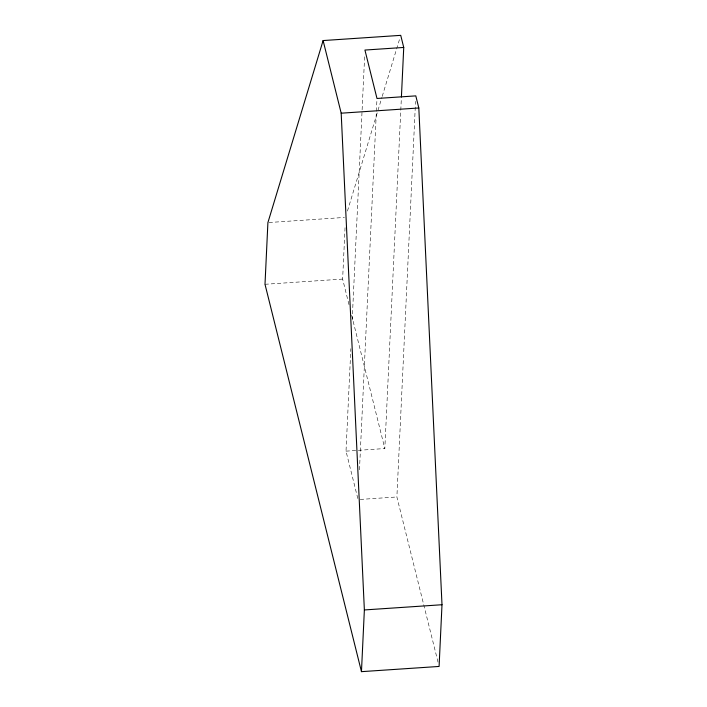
<?xml version="1.0" encoding="UTF-8"?>
<svg xmlns="http://www.w3.org/2000/svg" width="707" height="707" viewBox="0 0 707 707"><rect width="100%" height="100%" fill="white"/><g stroke="black" fill="none" stroke-linecap="round" stroke-linejoin="round"><path stroke-width="0.53" stroke-dasharray="3.54 2.65" d="M348.993 304.664L342.63 279.079L345.122 226.187M357.813 498.523L346.015 451.154L350.849 348.675M352.201 320.024L364.724 54.466M359.474 469.819L376.937 99.581M346.015 451.154L384.829 448.547L401.355 98.14M438.031 662.176L396.883 496.968L415.539 101.384M347.446 211.057L381.904 97.425M382.222 96.373L399.773 38.505M269.005 222.511L344.442 217.447M265.001 284.285L342.63 279.079M360.234 499.434L396.883 496.968M351.653 315.322L384.829 448.547"/><path stroke-width="1.06" d="M403.741 47.457L364.927 50.056L376.99 98.476L415.804 95.878L418.818 107.977L441.999 604.732L439.091 666.445L361.463 671.65L364.37 609.947L341.189 113.191L323.108 40.555L400.728 35.35L403.741 47.457L401.408 97.045M323.108 40.555L267.909 222.581L265.001 284.285L361.463 671.65M341.189 113.191L418.818 107.977M364.37 609.947L441.999 604.732"/></g></svg>
